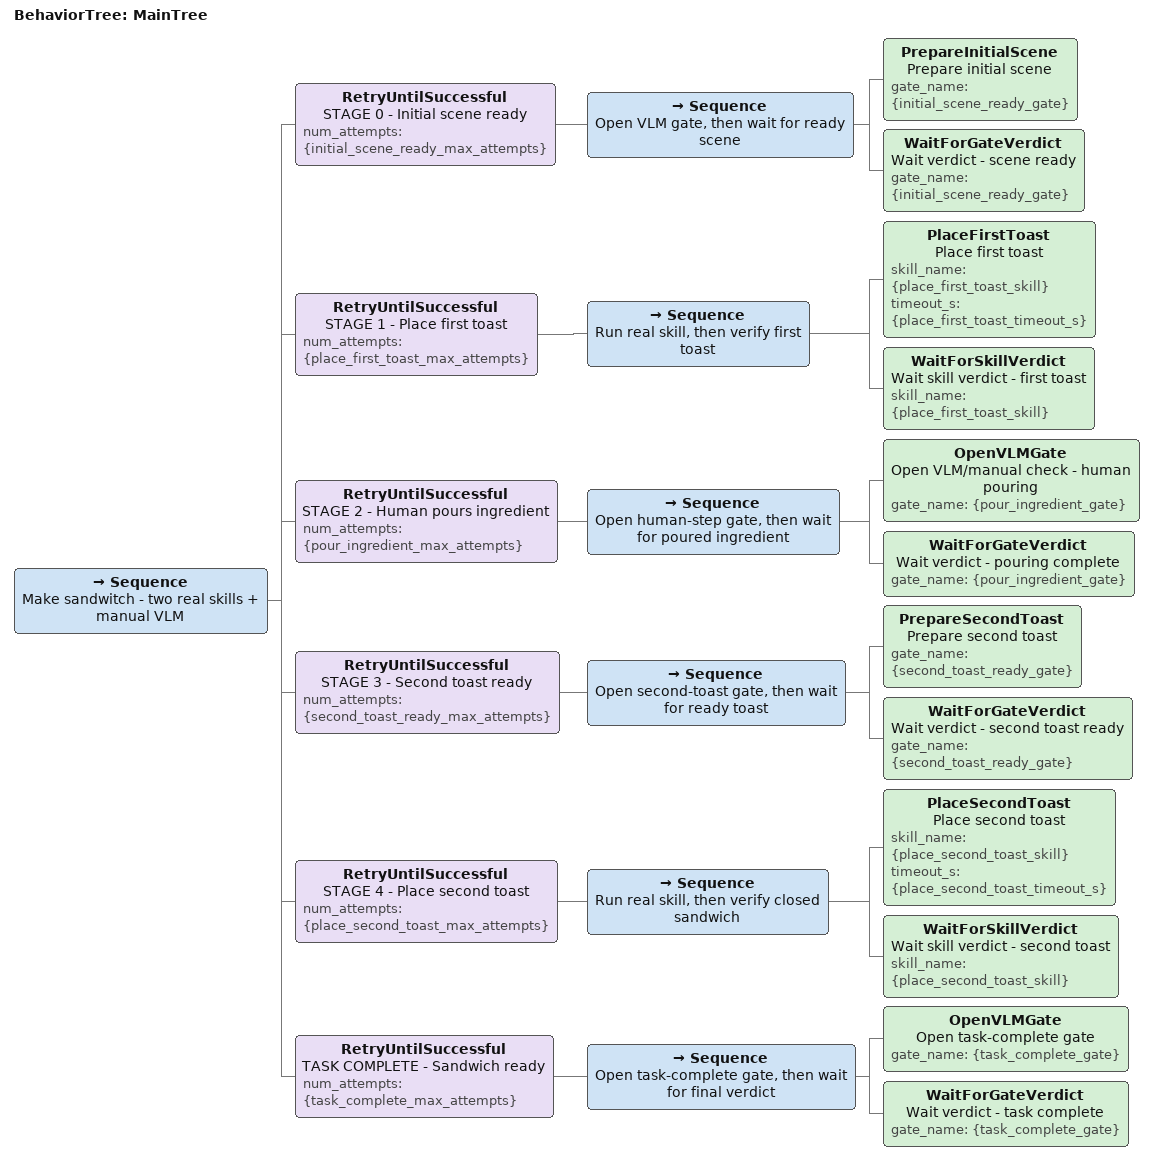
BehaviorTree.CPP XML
<root BTCPP_format="4" main_tree_to_execute="MainTree">
  <BehaviorTree ID="MainTree">
    <Sequence name="Make sandwitch - two real skills + manual VLM">
      <!-- Stage 0: no robot motion; wait until the initial scene is ready. -->
      <RetryUntilSuccessful name="STAGE 0 - Initial scene ready" num_attempts="{initial_scene_ready_max_attempts}">
        <Sequence name="Open VLM gate, then wait for ready scene">
          <PrepareInitialScene name="Prepare initial scene" gate_name="{initial_scene_ready_gate}"/>
          <WaitForGateVerdict name="Wait verdict - scene ready" gate_name="{initial_scene_ready_gate}"/>
        </Sequence>
      </RetryUntilSuccessful>

      <!-- Stage 1: first real BC primitive, then VLM/manual verification. -->
      <RetryUntilSuccessful name="STAGE 1 - Place first toast" num_attempts="{place_first_toast_max_attempts}">
        <Sequence name="Run real skill, then verify first toast">
          <PlaceFirstToast
            name="Place first toast"
            skill_name="{place_first_toast_skill}"
            timeout_s="{place_first_toast_timeout_s}"/>
          <WaitForSkillVerdict
            name="Wait skill verdict - first toast"
            skill_name="{place_first_toast_skill}"/>
        </Sequence>
      </RetryUntilSuccessful>

      <!-- Stage 2: human pouring; the gate succeeds only after topic verification. -->
      <RetryUntilSuccessful name="STAGE 2 - Human pours ingredient" num_attempts="{pour_ingredient_max_attempts}">
        <Sequence name="Open human-step gate, then wait for poured ingredient">
          <OpenVLMGate name="Open VLM/manual check - human pouring" gate_name="{pour_ingredient_gate}"/>
          <WaitForGateVerdict
            name="Wait verdict - pouring complete"
            gate_name="{pour_ingredient_gate}"/>
        </Sequence>
      </RetryUntilSuccessful>

      <!-- Stage 3: human positions the second toast before the robot picks it. -->
      <RetryUntilSuccessful name="STAGE 3 - Second toast ready" num_attempts="{second_toast_ready_max_attempts}">
        <Sequence name="Open second-toast gate, then wait for ready toast">
          <PrepareSecondToast name="Prepare second toast" gate_name="{second_toast_ready_gate}"/>
          <WaitForGateVerdict
            name="Wait verdict - second toast ready"
            gate_name="{second_toast_ready_gate}"/>
        </Sequence>
      </RetryUntilSuccessful>

      <!-- Stage 4: second real BC primitive, then final VLM/manual verification. -->
      <RetryUntilSuccessful name="STAGE 4 - Place second toast" num_attempts="{place_second_toast_max_attempts}">
        <Sequence name="Run real skill, then verify closed sandwich">
          <PlaceSecondToast
            name="Place second toast"
            skill_name="{place_second_toast_skill}"
            timeout_s="{place_second_toast_timeout_s}"/>
          <WaitForSkillVerdict
            name="Wait skill verdict - second toast"
            skill_name="{place_second_toast_skill}"/>
        </Sequence>
      </RetryUntilSuccessful>

      <!-- Final task-level gate: the VLM/manual verifier confirms task completion. -->
      <RetryUntilSuccessful name="TASK COMPLETE - Sandwich ready" num_attempts="{task_complete_max_attempts}">
        <Sequence name="Open task-complete gate, then wait for final verdict">
          <OpenVLMGate name="Open task-complete gate" gate_name="{task_complete_gate}"/>
          <WaitForGateVerdict name="Wait verdict - task complete" gate_name="{task_complete_gate}"/>
        </Sequence>
      </RetryUntilSuccessful>
    </Sequence>
  </BehaviorTree>

</root>
